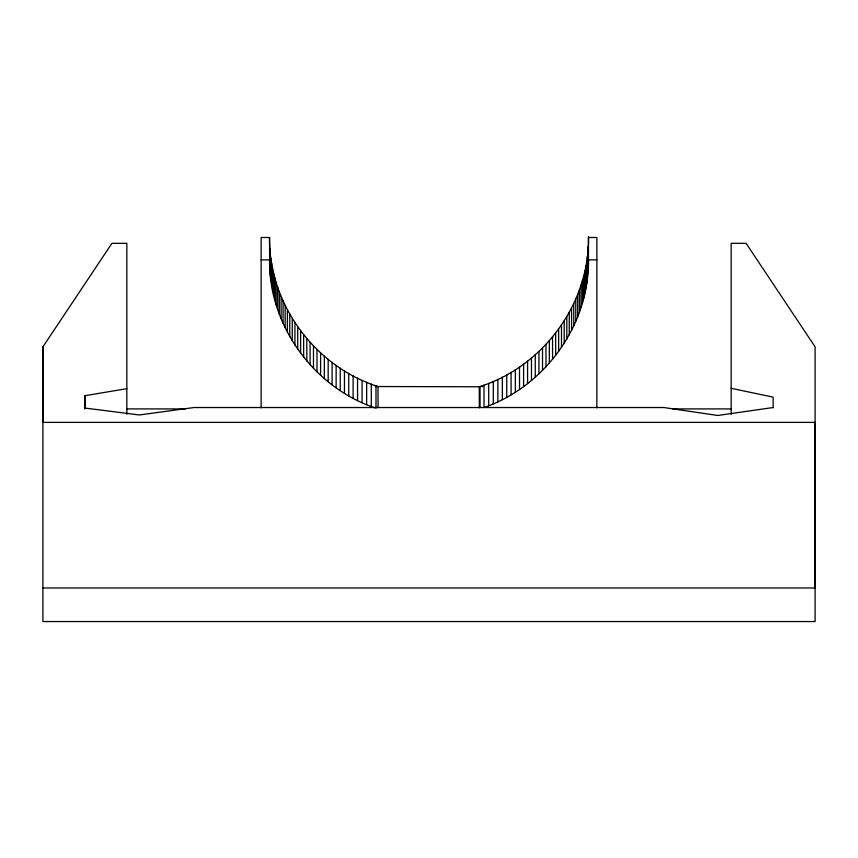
<?xml version="1.0" encoding="UTF-8"?>
<svg xmlns="http://www.w3.org/2000/svg" width="858" height="858" viewBox="0 0 858 858"><rect width="100%" height="100%" fill="white"/><g stroke="black" fill="none" stroke-linecap="round" stroke-linejoin="round"><path stroke-width="1.29" d="M126.834 414.232L126.834 243.318L111.915 243.318L42.9 346.846L42.9 422.383L815.1 422.383L815.1 587.966L42.9 587.966M126.834 388.663L84.867 395.72L84.867 408.054L139.425 414.961L193.983 407.529L664.017 407.529L717.738 415.486L773.133 407.529M261.132 407.872L261.132 237.494L269.551 237.494C268.586 303.807 314.972 366.634 378.013 386.529L479.29 386.776C543.017 366.988 589.896 303.389 588.481 236.454M484.019 385.145L484.019 407.529C545.098 386.368 589.371 324.721 588.47 259.877L596.889 259.877M261.132 259.877L269.551 259.877C268.64 325.01 313.331 386.926 374.807 407.807M375.354 386.529L378.013 386.529L378.013 407.593M482.689 386.529L480.03 386.529L480.03 407.593M126.834 408.912L185.339 408.912M672.672 408.912L731.166 408.912M731.166 388.309L773.133 397.136L773.133 407.818M731.166 414.232L731.166 243.318L746.085 243.318L815.1 346.846L815.1 621.546L42.9 621.546L42.9 346.846M596.889 407.872L596.889 237.494L588.47 237.494L588.438 263.781M588.234 246.332L588.234 268.715M587.869 251.265L587.869 273.648M587.355 256.177L587.355 278.56M586.679 261.079L586.679 283.462M585.853 265.948L585.853 288.331M584.866 270.796L584.866 293.179M583.73 275.611L583.73 297.994M582.443 280.384L582.443 302.767M581.005 285.113L581.005 307.496M579.407 289.8L579.407 312.183M577.67 294.433L577.67 316.816M575.782 299.013L575.782 321.396M573.755 303.528L573.755 325.911M571.578 307.99L571.578 330.362M569.262 312.366L569.262 334.749M566.816 316.677L566.816 339.06M564.221 320.903L564.221 343.286M561.497 325.053L561.497 347.436M558.644 329.118L558.644 351.501M555.662 333.086L555.662 355.469M552.563 336.969L552.563 359.352M549.335 340.744L549.335 363.127M545.978 344.423L545.978 366.806M542.524 347.994L542.524 370.377M538.942 351.458L538.942 373.841M535.263 354.804L535.263 377.188M531.477 358.043L531.477 380.426M527.584 361.154L527.584 383.537M523.595 364.146L523.595 386.529M519.519 367.02L519.519 389.393M515.347 369.755L515.347 392.138M511.1 372.361L511.1 394.744M506.756 374.839L506.756 397.222M502.348 377.188L502.348 399.571M497.865 379.386L497.865 401.769M493.307 381.445L493.307 403.828M488.695 383.376L488.695 405.759M479.29 386.776L479.29 407.85M375.986 385.853L375.986 408.236M371.289 384.137L371.289 406.52M366.645 382.282L366.645 404.665M362.065 380.276L362.065 402.659M357.55 378.131L357.55 400.514M353.11 375.847L353.11 398.23M348.745 373.423L348.745 395.806M344.455 370.87L344.455 393.254M340.251 368.189L340.251 390.572M336.132 365.369L336.132 387.752M332.1 362.43L332.1 384.813M328.174 359.363L328.174 381.746M324.345 356.177L324.345 378.56M320.613 352.885L320.613 375.268M316.988 349.463L316.988 371.846M313.481 345.935L313.481 368.318M310.081 342.31L310.081 364.693M306.81 338.567L306.81 360.95M303.646 334.738L303.646 357.121M300.611 330.802L300.611 353.185M297.705 326.78L297.705 349.163M294.927 322.662L294.927 345.045M292.278 318.468L292.278 340.851M289.768 314.189L289.768 336.572M287.398 309.845L287.398 332.228M285.167 305.416L285.167 327.799M283.076 300.922L283.076 323.305M281.124 296.375L281.124 318.758M279.322 291.763L279.322 314.146M277.67 287.098L277.67 309.481M276.169 282.389L276.169 304.772M274.807 277.627L274.807 300.01M273.605 272.833L273.605 295.216M272.554 267.996L272.554 290.379M271.664 263.138L271.664 285.521M270.924 258.247L270.924 280.63M270.345 253.335L270.345 275.718M269.916 248.412L269.916 270.796M269.551 237.494L269.648 265.862M84.867 395.72L84.867 409.041"/></g></svg>
